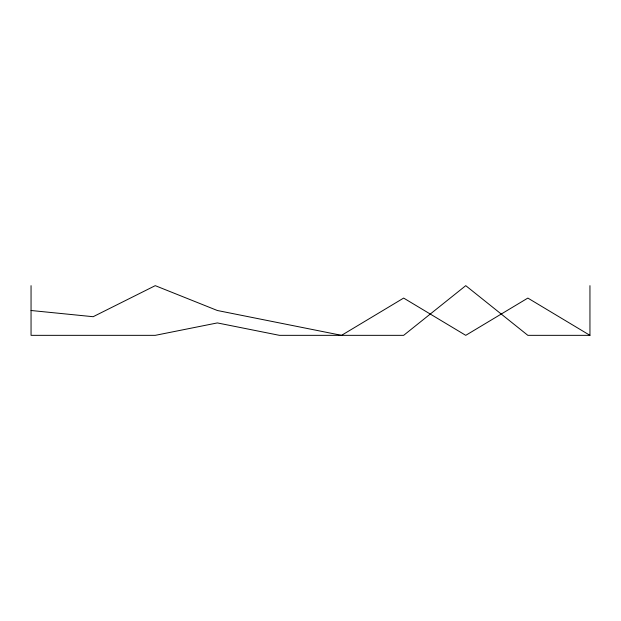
<?xml version="1.0" encoding="UTF-8"?>
<svg xmlns="http://www.w3.org/2000/svg" width="621" height="621" viewBox="0 0 621 621"><rect width="100%" height="100%" fill="white"/><g stroke="black" fill="none" stroke-linecap="round" stroke-linejoin="round"><path stroke-width="0.93" d="M589.95 285.66L589.95 335.34L527.85 335.34L465.75 285.66L403.65 335.34L279.45 335.34L217.35 322.92L155.25 335.34L31.05 335.34L31.05 285.66M31.05 310.5L93.15 316.71L155.25 285.66L217.35 310.5L341.55 335.34L403.65 298.08L465.75 335.34L527.85 298.08L589.95 335.34"/></g></svg>
